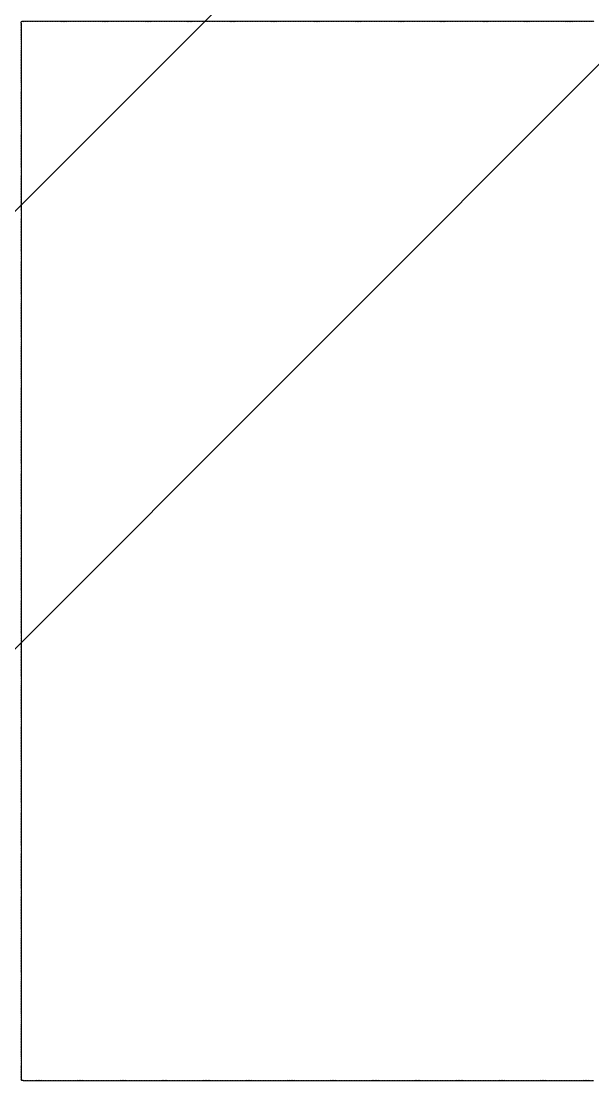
# Model space of a CAD drawing. Header units: millimetres. Extents: x 0 to 5167, y 0 to 954.
# Drawn here: x 2134.8 to 2307.7, y 392.1 to 712.5 of the extents above; entities that cross this region are included whole.
import ezdxf

# ---------------------------------------------------------------- set-up
doc = ezdxf.new("R2010")
doc.units = ezdxf.units.MM

msp = doc.modelspace()

# ---------------------------------------------------------------- linework, layer by layer
for p in [(1563.66, 85.71), (1695.85, 85.71)]:
    msp.add_xline(p, (0.7071068, 0.7071068))
msp.add_lwpolyline([(2307.91, 392.22, -0.520567), (2307.41, 392.22, -0.520567), (2306.91, 392.22, -0.520567), (2306.41, 392.22, -0.520567), (2305.91, 392.22, -0.520567), (2305.41, 392.22, -0.520567), (2304.91, 392.22, -0.520567), (2304.41, 392.22, -0.520567), (2303.91, 392.22, -0.520567), (2303.41, 392.22, -0.520567), (2302.91, 392.22, -0.520567), (2302.41, 392.22, -0.520567), (2301.91, 392.22, -0.520567), (2301.41, 392.22, -0.520567), (2300.91, 392.22, -0.520567), (2300.41, 392.22, -0.520567), (2299.91, 392.22, -0.520567), (2299.41, 392.22, -0.520567), (2298.91, 392.22, -0.520567), (2298.41, 392.22, -0.520567), (2297.91, 392.22, -0.520567), (2297.41, 392.22, -0.520567), (2296.91, 392.22, -0.520567), (2296.41, 392.22, -0.520567), (2295.91, 392.22, -0.520567), (2295.41, 392.22, -0.520567), (2294.91, 392.22, -0.520567), (2294.41, 392.22, -0.520567), (2293.91, 392.22, -0.520567), (2293.41, 392.22, -0.520567), (2292.91, 392.22, -0.520567), (2292.41, 392.22, -0.520567), (2291.91, 392.22, -0.520567), (2291.41, 392.22, -0.520567), (2290.91, 392.22, -0.520567), (2290.41, 392.22, -0.520567), (2289.91, 392.22, -0.520567), (2289.41, 392.22, -0.520567), (2288.91, 392.22, -0.520567), (2288.41, 392.22, -0.520567), (2287.91, 392.22, -0.520567), (2287.41, 392.22, -0.520567), (2286.91, 392.22, -0.520567), (2286.41, 392.22, -0.520567), (2285.91, 392.22, -0.520567), (2285.41, 392.22, -0.520567), (2284.91, 392.22, -0.520567), (2284.41, 392.22, -0.520567), (2283.91, 392.22, -0.520567), (2283.41, 392.22, -0.520567), (2282.91, 392.22, -0.520567), (2282.41, 392.22, -0.520567), (2281.91, 392.22, -0.520567), (2281.41, 392.22, -0.520567), (2280.91, 392.22, -0.520567), (2280.41, 392.22, -0.520567), (2279.91, 392.22, -0.520567), (2279.41, 392.22, -0.520567), (2278.91, 392.22, -0.520567), (2278.41, 392.22, -0.520567), (2277.91, 392.22, -0.520567), (2277.41, 392.22, -0.520567), (2276.91, 392.22, -0.520567), (2276.41, 392.22, -0.520567), (2275.91, 392.22, -0.520567), (2275.41, 392.22, -0.520567), (2274.91, 392.22, -0.520567), (2274.41, 392.22, -0.520567), (2273.91, 392.22, -0.520567), (2273.41, 392.22, -0.520567), (2272.91, 392.22, -0.520567), (2272.41, 392.22, -0.520567), (2271.91, 392.22, -0.520567), (2271.41, 392.22, -0.520567), (2270.91, 392.22, -0.520567), (2270.41, 392.22, -0.520567), (2269.91, 392.22, -0.520567), (2269.41, 392.22, -0.520567), (2268.91, 392.22, -0.520567), (2268.41, 392.22, -0.520567), (2267.91, 392.22, -0.520567), (2267.41, 392.22, -0.520567), (2266.91, 392.22, -0.520567), (2266.41, 392.22, -0.520567), (2265.91, 392.22, -0.520567), (2265.41, 392.22, -0.520567), (2264.91, 392.22, -0.520567), (2264.41, 392.22, -0.520567), (2263.91, 392.22, -0.520567), (2263.41, 392.22, -0.520567), (2262.91, 392.22, -0.520567), (2262.41, 392.22, -0.520567), (2261.91, 392.22, -0.520567), (2261.41, 392.22, -0.520567), (2260.91, 392.22, -0.520567), (2260.41, 392.22, -0.520567), (2259.91, 392.22, -0.520567), (2259.41, 392.22, -0.520567), (2258.91, 392.22, -0.520567), (2258.41, 392.22, -0.520567), (2257.91, 392.22, -0.520567), (2257.41, 392.22, -0.520567), (2256.91, 392.22, -0.520567), (2256.41, 392.22, -0.520567), (2255.91, 392.22, -0.520567), (2255.41, 392.22, -0.520567), (2254.91, 392.22, -0.520567), (2254.41, 392.22, -0.520567), (2253.91, 392.22, -0.520567), (2253.41, 392.22, -0.520567), (2252.91, 392.22, -0.520567), (2252.41, 392.22, -0.520567), (2251.91, 392.22, -0.520567), (2251.41, 392.22, -0.520567), (2250.91, 392.22, -0.520567), (2250.41, 392.22, -0.520567), (2249.91, 392.22, -0.520567), (2249.41, 392.22, -0.520567), (2248.91, 392.22, -0.520567), (2248.41, 392.22, -0.520567), (2247.91, 392.22, -0.520567), (2247.41, 392.22, -0.520567), (2246.91, 392.22, -0.520567), (2246.41, 392.22, -0.520567), (2245.91, 392.22, -0.520567), (2245.41, 392.22, -0.520567), (2244.91, 392.22, -0.520567), (2244.41, 392.22, -0.520567), (2243.91, 392.22, -0.520567), (2243.41, 392.22, -0.520567), (2242.91, 392.22, -0.520567), (2242.41, 392.22, -0.520567), (2241.91, 392.22, -0.520567), (2241.41, 392.22, -0.520567), (2240.91, 392.22, -0.520567), (2240.41, 392.22, -0.520567), (2239.91, 392.22, -0.520567), (2239.41, 392.22, -0.520567), (2238.91, 392.22, -0.520567), (2238.41, 392.22, -0.520567), (2237.91, 392.22, -0.520567), (2237.41, 392.22, -0.520567), (2236.91, 392.22, -0.520567), (2236.41, 392.22, -0.520567), (2235.91, 392.22, -0.520567), (2235.41, 392.22, -0.520567), (2234.91, 392.22, -0.520567), (2234.41, 392.22, -0.520567), (2233.91, 392.22, -0.520567), (2233.41, 392.22, -0.520567), (2232.91, 392.22, -0.520567), (2232.41, 392.22, -0.520567), (2231.91, 392.22, -0.520567), (2231.41, 392.22, -0.520567), (2230.91, 392.22, -0.520567), (2230.41, 392.22, -0.520567), (2229.91, 392.22, -0.520567), (2229.41, 392.22, -0.520567), (2228.91, 392.22, -0.520567), (2228.41, 392.22, -0.520567), (2227.91, 392.22, -0.520567), (2227.41, 392.22, -0.520567), (2226.91, 392.22, -0.520567), (2226.41, 392.22, -0.520567), (2225.91, 392.22, -0.520567), (2225.41, 392.22, -0.520567), (2224.91, 392.22, -0.520567), (2224.41, 392.22, -0.520567), (2223.91, 392.22, -0.520567), (2223.41, 392.22, -0.520567), (2222.91, 392.22, -0.520567), (2222.41, 392.22, -0.520567), (2221.91, 392.22, -0.520567), (2221.41, 392.22, -0.520567), (2220.91, 392.22, -0.520567), (2220.41, 392.22, -0.520567), (2219.91, 392.22, -0.520567), (2219.41, 392.22, -0.520567), (2218.91, 392.22, -0.520567), (2218.41, 392.22, -0.520567), (2217.91, 392.22, -0.520567), (2217.41, 392.22, -0.520567), (2216.91, 392.22, -0.520567), (2216.41, 392.22, -0.520567), (2215.91, 392.22, -0.520567), (2215.41, 392.22, -0.520567), (2214.91, 392.22, -0.520567), (2214.41, 392.22, -0.520567), (2213.91, 392.22, -0.520567), (2213.41, 392.22, -0.520567), (2212.91, 392.22, -0.520567), (2212.41, 392.22, -0.520567), (2211.91, 392.22, -0.520567), (2211.41, 392.22, -0.520567), (2210.91, 392.22, -0.520567), (2210.41, 392.22, -0.520567), (2209.91, 392.22, -0.520567), (2209.41, 392.22, -0.520567), (2208.91, 392.22, -0.520567), (2208.41, 392.22, -0.520567), (2207.91, 392.22, -0.520567), (2207.41, 392.22, -0.520567), (2206.91, 392.22, -0.520567), (2206.41, 392.22, -0.520567), (2205.91, 392.22, -0.520567), (2205.41, 392.22, -0.520567), (2204.91, 392.22, -0.520567), (2204.41, 392.22, -0.520567), (2203.91, 392.22, -0.520567), (2203.41, 392.22, -0.520567), (2202.91, 392.22, -0.520567), (2202.41, 392.22, -0.520567), (2201.91, 392.22, -0.520567), (2201.41, 392.22, -0.520567), (2200.91, 392.22, -0.520567), (2200.41, 392.22, -0.520567), (2199.91, 392.22, -0.520567), (2199.41, 392.22, -0.520567), (2198.91, 392.22, -0.520567), (2198.41, 392.22, -0.520567), (2197.91, 392.22, -0.520567), (2197.41, 392.22, -0.520567), (2196.91, 392.22, -0.520567), (2196.41, 392.22, -0.520567), (2195.91, 392.22, -0.520567), (2195.41, 392.22, -0.520567), (2194.91, 392.22, -0.520567), (2194.41, 392.22, -0.520567), (2193.91, 392.22, -0.520567), (2193.41, 392.22, -0.520567), (2192.91, 392.22, -0.520567), (2192.41, 392.22, -0.520567), (2191.91, 392.22, -0.520567), (2191.41, 392.22, -0.520567), (2190.91, 392.22, -0.520567), (2190.41, 392.22, -0.520567), (2189.91, 392.22, -0.520567), (2189.41, 392.22, -0.520567), (2188.91, 392.22, -0.520567), (2188.41, 392.22, -0.520567), (2187.91, 392.22, -0.520567), (2187.41, 392.22, -0.520567), (2186.91, 392.22, -0.520567), (2186.41, 392.22, -0.520567), (2185.91, 392.22, -0.520567), (2185.41, 392.22, -0.520567), (2184.91, 392.22, -0.520567), (2184.41, 392.22, -0.520567), (2183.91, 392.22, -0.520567), (2183.41, 392.22, -0.520567), (2182.91, 392.22, -0.520567), (2182.41, 392.22, -0.520567), (2181.91, 392.22, -0.520567), (2181.41, 392.22, -0.520567), (2180.91, 392.22, -0.520567), (2180.41, 392.22, -0.520567), (2179.91, 392.22, -0.520567), (2179.41, 392.22, -0.520567), (2178.91, 392.22, -0.520567), (2178.41, 392.22, -0.520567), (2177.91, 392.22, -0.520567), (2177.41, 392.22, -0.520567), (2176.91, 392.22, -0.520567), (2176.41, 392.22, -0.520567), (2175.91, 392.22, -0.520567), (2175.41, 392.22, -0.520567), (2174.91, 392.22, -0.520567), (2174.41, 392.22, -0.520567), (2173.91, 392.22, -0.520567), (2173.41, 392.22, -0.520567), (2172.91, 392.22, -0.520567), (2172.41, 392.22, -0.520567), (2171.91, 392.22, -0.520567), (2171.41, 392.22, -0.520567), (2170.91, 392.22, -0.520567), (2170.41, 392.22, -0.520567), (2169.91, 392.22, -0.520567), (2169.41, 392.22, -0.520567), (2168.91, 392.22, -0.520567), (2168.41, 392.22, -0.520567), (2167.91, 392.22, -0.520567), (2167.41, 392.22, -0.520567), (2166.91, 392.22, -0.520567), (2166.41, 392.22, -0.520567), (2165.91, 392.22, -0.520567), (2165.41, 392.22, -0.520567), (2164.91, 392.22, -0.520567), (2164.41, 392.22, -0.520567), (2163.91, 392.22, -0.520567), (2163.41, 392.22, -0.520567), (2162.91, 392.22, -0.520567), (2162.41, 392.22, -0.520567), (2161.91, 392.22, -0.520567), (2161.41, 392.22, -0.520567), (2160.91, 392.22, -0.520567), (2160.41, 392.22, -0.520567), (2159.91, 392.22, -0.520567), (2159.41, 392.22, -0.520567), (2158.91, 392.22, -0.520567), (2158.41, 392.22, -0.520567), (2157.91, 392.22, -0.520567), (2157.41, 392.22, -0.520567), (2156.91, 392.22, -0.520567), (2156.41, 392.22, -0.520567), (2155.91, 392.22, -0.520567), (2155.41, 392.22, -0.520567), (2154.91, 392.22, -0.520567), (2154.41, 392.22, -0.520567), (2153.91, 392.22, -0.520567), (2153.41, 392.22, -0.520567), (2152.91, 392.22, -0.520567), (2152.41, 392.22, -0.520567), (2151.91, 392.22, -0.520567), (2151.41, 392.22, -0.520567), (2150.91, 392.22, -0.520567), (2150.41, 392.22, -0.520567), (2149.91, 392.22, -0.520567), (2149.41, 392.22, -0.520567), (2148.91, 392.22, -0.520567), (2148.41, 392.22, -0.520567), (2147.91, 392.22, -0.520567), (2147.41, 392.22, -0.520567), (2146.91, 392.22, -0.520567), (2146.41, 392.22, -0.520567), (2145.91, 392.22, -0.520567), (2145.41, 392.22, -0.520567), (2144.91, 392.22, -0.520567), (2144.41, 392.22, -0.520567), (2143.91, 392.22, -0.520567), (2143.41, 392.22, -0.520567), (2142.91, 392.22, -0.520567), (2142.41, 392.22, -0.520567), (2141.91, 392.22, -0.520567), (2141.41, 392.22, -0.520567), (2140.91, 392.22, -0.520567), (2140.41, 392.22, -0.520567), (2139.91, 392.22, -0.520567), (2139.41, 392.22, -0.520567), (2138.91, 392.22, -0.520567), (2138.41, 392.22, -0.520567), (2137.91, 392.22, -0.520567), (2137.41, 392.22, -0.520567), (2136.91, 392.22, -0.520567), (2136.41, 392.22, -0.520567), (2135.91, 392.22, -0.520567), (2135.41, 392.22, -0.520567), (2134.97, 392.28, -0.520567), (2134.97, 392.78, -0.520567), (2134.97, 393.28, -0.520567), (2134.97, 393.78, -0.520567), (2134.97, 394.28, -0.520567), (2134.97, 394.78, -0.520567), (2134.97, 395.28, -0.520567), (2134.97, 395.78, -0.520567), (2134.97, 396.28, -0.520567), (2134.97, 396.78, -0.520567), (2134.97, 397.28, -0.520567), (2134.97, 397.78, -0.520567), (2134.97, 398.28, -0.520567), (2134.97, 398.78, -0.520567), (2134.97, 399.28, -0.520567), (2134.97, 399.78, -0.520567), (2134.97, 400.28, -0.520567), (2134.97, 400.78, -0.520567), (2134.97, 401.28, -0.520567), (2134.97, 401.78, -0.520567), (2134.97, 402.28, -0.520567), (2134.97, 402.78, -0.520567), (2134.97, 403.28, -0.520567), (2134.97, 403.78, -0.520567), (2134.97, 404.28, -0.520567), (2134.97, 404.78, -0.520567), (2134.97, 405.28, -0.520567), (2134.97, 405.78, -0.520567), (2134.97, 406.28, -0.520567), (2134.97, 406.78, -0.520567), (2134.97, 407.28, -0.520567), (2134.97, 407.78, -0.520567), (2134.97, 408.28, -0.520567), (2134.97, 408.78, -0.520567), (2134.97, 409.28, -0.520567), (2134.97, 409.78, -0.520567), (2134.97, 410.28, -0.520567), (2134.97, 410.78, -0.520567), (2134.97, 411.28, -0.520567), (2134.97, 411.78, -0.520567), (2134.97, 412.28, -0.520567), (2134.97, 412.78, -0.520567), (2134.97, 413.28, -0.520567), (2134.97, 413.78, -0.520567), (2134.97, 414.28, -0.520567), (2134.97, 414.78, -0.520567), (2134.97, 415.28, -0.520567), (2134.97, 415.78, -0.520567), (2134.97, 416.28, -0.520567), (2134.97, 416.78, -0.520567), (2134.97, 417.28, -0.520567), (2134.97, 417.78, -0.520567), (2134.97, 418.28, -0.520567), (2134.97, 418.78, -0.520567), (2134.97, 419.28, -0.520567), (2134.97, 419.78, -0.520567), (2134.97, 420.28, -0.520567), (2134.97, 420.78, -0.520567), (2134.97, 421.28, -0.520567), (2134.97, 421.78, -0.520567), (2134.97, 422.28, -0.520567), (2134.97, 422.78, -0.520567), (2134.97, 423.28, -0.520567), (2134.97, 423.78, -0.520567), (2134.97, 424.28, -0.520567), (2134.97, 424.78, -0.520567), (2134.97, 425.28, -0.520567), (2134.97, 425.78, -0.520567), (2134.97, 426.28, -0.520567), (2134.97, 426.78, -0.520567), (2134.97, 427.28, -0.520567), (2134.97, 427.78, -0.520567), (2134.97, 428.28, -0.520567), (2134.97, 428.78, -0.520567), (2134.97, 429.28, -0.520567), (2134.97, 429.78, -0.520567), (2134.97, 430.28, -0.520567), (2134.97, 430.78, -0.520567), (2134.97, 431.28, -0.520567), (2134.97, 431.78, -0.520567), (2134.97, 432.28, -0.520567), (2134.97, 432.78, -0.520567), (2134.97, 433.28, -0.520567), (2134.97, 433.78, -0.520567), (2134.97, 434.28, -0.520567), (2134.97, 434.78, -0.520567), (2134.97, 435.28, -0.520567), (2134.97, 435.78, -0.520567), (2134.97, 436.28, -0.520567), (2134.97, 436.78, -0.520567), (2134.97, 437.28, -0.520567), (2134.97, 437.78, -0.520567), (2134.97, 438.28, -0.520567), (2134.97, 438.78, -0.520567), (2134.97, 439.28, -0.520567), (2134.97, 439.78, -0.520567), (2134.97, 440.28, -0.520567), (2134.97, 440.78, -0.520567), (2134.97, 441.28, -0.520567), (2134.97, 441.78, -0.520567), (2134.97, 442.28, -0.520567), (2134.97, 442.78, -0.520567), (2134.97, 443.28, -0.520567), (2134.97, 443.78, -0.520567), (2134.97, 444.28, -0.520567), (2134.97, 444.78, -0.520567), (2134.97, 445.28, -0.520567), (2134.97, 445.78, -0.520567), (2134.97, 446.28, -0.520567), (2134.97, 446.78, -0.520567), (2134.97, 447.28, -0.520567), (2134.97, 447.78, -0.520567), (2134.97, 448.28, -0.520567), (2134.97, 448.78, -0.520567), (2134.97, 449.28, -0.520567), (2134.97, 449.78, -0.520567), (2134.97, 450.28, -0.520567), (2134.97, 450.78, -0.520567), (2134.97, 451.28, -0.520567), (2134.97, 451.78, -0.520567), (2134.97, 452.28, -0.520567), (2134.97, 452.78, -0.520567), (2134.97, 453.28, -0.520567), (2134.97, 453.78, -0.520567), (2134.97, 454.28, -0.520567), (2134.97, 454.78, -0.520567), (2134.97, 455.28, -0.520567), (2134.97, 455.78, -0.520567), (2134.97, 456.28, -0.520567), (2134.97, 456.78, -0.520567), (2134.97, 457.28, -0.520567), (2134.97, 457.78, -0.520567), (2134.97, 458.28, -0.520567), (2134.97, 458.78, -0.520567), (2134.97, 459.28, -0.520567), (2134.97, 459.78, -0.520567), (2134.97, 460.28, -0.520567), (2134.97, 460.78, -0.520567), (2134.97, 461.28, -0.520567), (2134.97, 461.78, -0.520567), (2134.97, 462.28, -0.520567), (2134.97, 462.78, -0.520567), (2134.97, 463.28, -0.520567), (2134.97, 463.78, -0.520567), (2134.97, 464.28, -0.520567), (2134.97, 464.78, -0.520567), (2134.97, 465.28, -0.520567), (2134.97, 465.78, -0.520567), (2134.97, 466.28, -0.520567), (2134.97, 466.78, -0.520567), (2134.97, 467.28, -0.520567), (2134.97, 467.78, -0.520567), (2134.97, 468.28, -0.520567), (2134.97, 468.78, -0.520567), (2134.97, 469.28, -0.520567), (2134.97, 469.78, -0.520567), (2134.97, 470.28, -0.520567), (2134.97, 470.78, -0.520567), (2134.97, 471.28, -0.520567), (2134.97, 471.78, -0.520567), (2134.97, 472.28, -0.520567), (2134.97, 472.78, -0.520567), (2134.97, 473.28, -0.520567), (2134.97, 473.78, -0.520567), (2134.97, 474.28, -0.520567), (2134.97, 474.78, -0.520567), (2134.97, 475.28, -0.520567), (2134.97, 475.78, -0.520567), (2134.97, 476.28, -0.520567), (2134.97, 476.78, -0.520567), (2134.97, 477.28, -0.520567), (2134.97, 477.78, -0.520567), (2134.97, 478.28, -0.520567), (2134.97, 478.78, -0.520567), (2134.97, 479.28, -0.520567), (2134.97, 479.78, -0.520567), (2134.97, 480.28, -0.520567), (2134.97, 480.78, -0.520567), (2134.97, 481.28, -0.520567), (2134.97, 481.78, -0.520567), (2134.97, 482.28, -0.520567), (2134.97, 482.78, -0.520567), (2134.97, 483.28, -0.520567), (2134.97, 483.78, -0.520567), (2134.97, 484.28, -0.520567), (2134.97, 484.78, -0.520567), (2134.97, 485.28, -0.520567), (2134.97, 485.78, -0.520567), (2134.97, 486.28, -0.520567), (2134.97, 486.78, -0.520567), (2134.97, 487.28, -0.520567), (2134.97, 487.78, -0.520567), (2134.97, 488.28, -0.520567), (2134.97, 488.78, -0.520567), (2134.97, 489.28, -0.520567), (2134.97, 489.78, -0.520567), (2134.97, 490.28, -0.520567), (2134.97, 490.78, -0.520567), (2134.97, 491.28, -0.520567), (2134.97, 491.78, -0.520567), (2134.97, 492.28, -0.520567), (2134.97, 492.78, -0.520567), (2134.97, 493.28, -0.520567), (2134.97, 493.78, -0.520567), (2134.97, 494.28, -0.520567), (2134.97, 494.78, -0.520567), (2134.97, 495.28, -0.520567), (2134.97, 495.78, -0.520567), (2134.97, 496.28, -0.520567), (2134.97, 496.78, -0.520567), (2134.97, 497.28, -0.520567), (2134.97, 497.78, -0.520567), (2134.97, 498.28, -0.520567), (2134.97, 498.78, -0.520567), (2134.97, 499.28, -0.520567), (2134.97, 499.78, -0.520567), (2134.97, 500.28, -0.520567), (2134.97, 500.78, -0.520567), (2134.97, 501.28, -0.520567), (2134.97, 501.78, -0.520567), (2134.97, 502.28, -0.520567), (2134.97, 502.78, -0.520567), (2134.97, 503.28, -0.520567), (2134.97, 503.78, -0.520567), (2134.97, 504.28, -0.520567), (2134.97, 504.78, -0.520567), (2134.97, 505.28, -0.520567), (2134.97, 505.78, -0.520567), (2134.97, 506.28, -0.520567), (2134.97, 506.78, -0.520567), (2134.97, 507.28, -0.520567), (2134.97, 507.78, -0.520567), (2134.97, 508.28, -0.520567), (2134.97, 508.78, -0.520567), (2134.97, 509.28, -0.520567), (2134.97, 509.78, -0.520567), (2134.97, 510.28, -0.520567), (2134.97, 510.78, -0.520567), (2134.97, 511.28, -0.520567), (2134.97, 511.78, -0.520567), (2134.97, 512.28, -0.520567), (2134.97, 512.78, -0.520567), (2134.97, 513.28, -0.520567), (2134.97, 513.78, -0.520567), (2134.97, 514.28, -0.520567), (2134.97, 514.78, -0.520567), (2134.97, 515.28, -0.520567), (2134.97, 515.78, -0.520567), (2134.97, 516.28, -0.520567), (2134.97, 516.78, -0.520567), (2134.97, 517.28, -0.520567), (2134.97, 517.78, -0.520567), (2134.97, 518.28, -0.520567), (2134.97, 518.78, -0.520567), (2134.97, 519.28, -0.520567), (2134.97, 519.78, -0.520567), (2134.97, 520.28, -0.520567), (2134.97, 520.78, -0.520567), (2134.97, 521.28, -0.520567), (2134.97, 521.78, -0.520567), (2134.97, 522.28, -0.520567), (2134.97, 522.78, -0.520567), (2134.97, 523.28, -0.520567), (2134.97, 523.78, -0.520567), (2134.97, 524.28, -0.520567), (2134.97, 524.78, -0.520567), (2134.97, 525.28, -0.520567), (2134.97, 525.78, -0.520567), (2134.97, 526.28, -0.520567), (2134.97, 526.78, -0.520567), (2134.97, 527.28, -0.520567), (2134.97, 527.78, -0.520567), (2134.97, 528.28, -0.520567), (2134.97, 528.78, -0.520567), (2134.97, 529.28, -0.520567), (2134.97, 529.78, -0.520567), (2134.97, 530.28, -0.520567), (2134.97, 530.78, -0.520567), (2134.97, 531.28, -0.520567), (2134.97, 531.78, -0.520567), (2134.97, 532.28, -0.520567), (2134.97, 532.78, -0.520567), (2134.97, 533.28, -0.520567), (2134.97, 533.78, -0.520567), (2134.97, 534.28, -0.520567), (2134.97, 534.78, -0.520567), (2134.97, 535.28, -0.520567), (2134.97, 535.78, -0.520567), (2134.97, 536.28, -0.520567), (2134.97, 536.78, -0.520567), (2134.97, 537.28, -0.520567), (2134.97, 537.78, -0.520567), (2134.97, 538.28, -0.520567), (2134.97, 538.78, -0.520567), (2134.97, 539.28, -0.520567), (2134.97, 539.78, -0.520567), (2134.97, 540.28, -0.520567), (2134.97, 540.78, -0.520567), (2134.97, 541.28, -0.520567), (2134.97, 541.78, -0.520567), (2134.97, 542.28, -0.520567), (2134.97, 542.78, -0.520567), (2134.97, 543.28, -0.520567), (2134.97, 543.78, -0.520567), (2134.97, 544.28, -0.520567), (2134.97, 544.78, -0.520567), (2134.97, 545.28, -0.520567), (2134.97, 545.78, -0.520567), (2134.97, 546.28, -0.520567), (2134.97, 546.78, -0.520567), (2134.97, 547.28, -0.520567), (2134.97, 547.78, -0.520567), (2134.97, 548.28, -0.520567), (2134.97, 548.78, -0.520567), (2134.97, 549.28, -0.520567), (2134.97, 549.78, -0.520567), (2134.97, 550.28, -0.520567), (2134.97, 550.78, -0.520567), (2134.97, 551.28, -0.520567), (2134.97, 551.78, -0.520567), (2134.97, 552.28, -0.520567), (2134.97, 552.78, -0.520567), (2134.97, 553.28, -0.520567), (2134.97, 553.78, -0.520567), (2134.97, 554.28, -0.520567), (2134.97, 554.78, -0.520567), (2134.97, 555.28, -0.520567), (2134.97, 555.78, -0.520567), (2134.97, 556.28, -0.520567), (2134.97, 556.78, -0.520567), (2134.97, 557.28, -0.520567), (2134.97, 557.78, -0.520567), (2134.97, 558.28, -0.520567), (2134.97, 558.78, -0.520567), (2134.97, 559.28, -0.520567), (2134.97, 559.78, -0.520567), (2134.97, 560.28, -0.520567), (2134.97, 560.78, -0.520567), (2134.97, 561.28, -0.520567), (2134.97, 561.78, -0.520567), (2134.97, 562.28, -0.520567), (2134.97, 562.78, -0.520567), (2134.97, 563.28, -0.520567), (2134.97, 563.78, -0.520567), (2134.97, 564.28, -0.520567), (2134.97, 564.78, -0.520567), (2134.97, 565.28, -0.520567), (2134.97, 565.78, -0.520567), (2134.97, 566.28, -0.520567), (2134.97, 566.78, -0.520567), (2134.97, 567.28, -0.520567), (2134.97, 567.78, -0.520567), (2134.97, 568.28, -0.520567), (2134.97, 568.78, -0.520567), (2134.97, 569.28, -0.520567), (2134.97, 569.78, -0.520567), (2134.97, 570.28, -0.520567), (2134.97, 570.78, -0.520567), (2134.97, 571.28, -0.520567), (2134.97, 571.78, -0.520567), (2134.97, 572.28, -0.520567), (2134.97, 572.78, -0.520567), (2134.97, 573.28, -0.520567), (2134.97, 573.78, -0.520567), (2134.97, 574.28, -0.520567), (2134.97, 574.78, -0.520567), (2134.97, 575.28, -0.520567), (2134.97, 575.78, -0.520567), (2134.97, 576.28, -0.520567), (2134.97, 576.78, -0.520567), (2134.97, 577.28, -0.520567), (2134.97, 577.78, -0.520567), (2134.97, 578.28, -0.520567), (2134.97, 578.78, -0.520567), (2134.97, 579.28, -0.520567), (2134.97, 579.78, -0.520567), (2134.97, 580.28, -0.520567), (2134.97, 580.78, -0.520567), (2134.97, 581.28, -0.520567), (2134.97, 581.78, -0.520567), (2134.97, 582.28, -0.520567), (2134.97, 582.78, -0.520567), (2134.97, 583.28, -0.520567), (2134.97, 583.78, -0.520567), (2134.97, 584.28, -0.520567), (2134.97, 584.78, -0.520567), (2134.97, 585.28, -0.520567), (2134.97, 585.78, -0.520567), (2134.97, 586.28, -0.520567), (2134.97, 586.78, -0.520567), (2134.97, 587.28, -0.520567), (2134.97, 587.78, -0.520567), (2134.97, 588.28, -0.520567), (2134.97, 588.78, -0.520567), (2134.97, 589.28, -0.520567), (2134.97, 589.78, -0.520567), (2134.97, 590.28, -0.520567), (2134.97, 590.78, -0.520567), (2134.97, 591.28, -0.520567), (2134.97, 591.78, -0.520567), (2134.97, 592.28, -0.520567), (2134.97, 592.78, -0.520567), (2134.97, 593.28, -0.520567), (2134.97, 593.78, -0.520567), (2134.97, 594.28, -0.520567), (2134.97, 594.78, -0.520567), (2134.97, 595.28, -0.520567), (2134.97, 595.78, -0.520567), (2134.97, 596.28, -0.520567), (2134.97, 596.78, -0.520567), (2134.97, 597.28, -0.520567), (2134.97, 597.78, -0.520567), (2134.97, 598.28, -0.520567), (2134.97, 598.78, -0.520567), (2134.97, 599.28, -0.520567), (2134.97, 599.78, -0.520567), (2134.97, 600.28, -0.520567), (2134.97, 600.78, -0.520567), (2134.97, 601.28, -0.520567), (2134.97, 601.78, -0.520567), (2134.97, 602.28, -0.520567), (2134.97, 602.78, -0.520567), (2134.97, 603.28, -0.520567), (2134.97, 603.78, -0.520567), (2134.97, 604.28, -0.520567), (2134.97, 604.78, -0.520567), (2134.97, 605.28, -0.520567), (2134.97, 605.78, -0.520567), (2134.97, 606.28, -0.520567), (2134.97, 606.78, -0.520567), (2134.97, 607.28, -0.520567), (2134.97, 607.78, -0.520567), (2134.97, 608.28, -0.520567), (2134.97, 608.78, -0.520567), (2134.97, 609.28, -0.520567), (2134.97, 609.78, -0.520567), (2134.97, 610.28, -0.520567), (2134.97, 610.78, -0.520567), (2134.97, 611.28, -0.520567), (2134.97, 611.78, -0.520567), (2134.97, 612.28, -0.520567), (2134.97, 612.78, -0.520567), (2134.97, 613.28, -0.520567), (2134.97, 613.78, -0.520567), (2134.97, 614.28, -0.520567), (2134.97, 614.78, -0.520567), (2134.97, 615.28, -0.520567), (2134.97, 615.78, -0.520567), (2134.97, 616.28, -0.520567), (2134.97, 616.78, -0.520567), (2134.97, 617.28, -0.520567), (2134.97, 617.78, -0.520567), (2134.97, 618.28, -0.520567), (2134.97, 618.78, -0.520567), (2134.97, 619.28, -0.520567), (2134.97, 619.78, -0.520567), (2134.97, 620.28, -0.520567), (2134.97, 620.78, -0.520567), (2134.97, 621.28, -0.520567), (2134.97, 621.78, -0.520567), (2134.97, 622.28, -0.520567), (2134.97, 622.78, -0.520567), (2134.97, 623.28, -0.520567), (2134.97, 623.78, -0.520567), (2134.97, 624.28, -0.520567), (2134.97, 624.78, -0.520567), (2134.97, 625.28, -0.520567), (2134.97, 625.78, -0.520567), (2134.97, 626.28, -0.520567), (2134.97, 626.78, -0.520567), (2134.97, 627.28, -0.520567), (2134.97, 627.78, -0.520567), (2134.97, 628.28, -0.520567), (2134.97, 628.78, -0.520567), (2134.97, 629.28, -0.520567), (2134.97, 629.78, -0.520567), (2134.97, 630.28, -0.520567), (2134.97, 630.78, -0.520567), (2134.97, 631.28, -0.520567), (2134.97, 631.78, -0.520567), (2134.97, 632.28, -0.520567), (2134.97, 632.78, -0.520567), (2134.97, 633.28, -0.520567), (2134.97, 633.78, -0.520567), (2134.97, 634.28, -0.520567), (2134.97, 634.78, -0.520567), (2134.97, 635.28, -0.520567), (2134.97, 635.78, -0.520567), (2134.97, 636.28, -0.520567), (2134.97, 636.78, -0.520567), (2134.97, 637.28, -0.520567), (2134.97, 637.78, -0.520567), (2134.97, 638.28, -0.520567), (2134.97, 638.78, -0.520567), (2134.97, 639.28, -0.520567), (2134.97, 639.78, -0.520567), (2134.97, 640.28, -0.520567), (2134.97, 640.78, -0.520567), (2134.97, 641.28, -0.520567), (2134.97, 641.78, -0.520567), (2134.97, 642.28, -0.520567), (2134.97, 642.78, -0.520567), (2134.97, 643.28, -0.520567), (2134.97, 643.78, -0.520567), (2134.97, 644.28, -0.520567), (2134.97, 644.78, -0.520567), (2134.97, 645.28, -0.520567), (2134.97, 645.78, -0.520567), (2134.97, 646.28, -0.520567), (2134.97, 646.78, -0.520567), (2134.97, 647.28, -0.520567), (2134.97, 647.78, -0.520567), (2134.97, 648.28, -0.520567), (2134.97, 648.78, -0.520567), (2134.97, 649.28, -0.520567), (2134.97, 649.78, -0.520567), (2134.97, 650.28, -0.520567), (2134.97, 650.78, -0.520567), (2134.97, 651.28, -0.520567), (2134.97, 651.78, -0.520567), (2134.97, 652.28, -0.520567), (2134.97, 652.78, -0.520567), (2134.97, 653.28, -0.520567), (2134.97, 653.78, -0.520567), (2134.97, 654.28, -0.520567), (2134.97, 654.78, -0.520567), (2134.97, 655.28, -0.520567), (2134.97, 655.78, -0.520567), (2134.97, 656.28, -0.520567), (2134.97, 656.78, -0.520567), (2134.97, 657.28, -0.520567), (2134.97, 657.78, -0.520567), (2134.97, 658.28, -0.520567), (2134.97, 658.78, -0.520567), (2134.97, 659.28, -0.520567), (2134.97, 659.78, -0.520567), (2134.97, 660.28, -0.520567), (2134.97, 660.78, -0.520567), (2134.97, 661.28, -0.520567), (2134.97, 661.78, -0.520567), (2134.97, 662.28, -0.520567), (2134.97, 662.78, -0.520567), (2134.97, 663.28, -0.520567), (2134.97, 663.78, -0.520567), (2134.97, 664.28, -0.520567), (2134.97, 664.78, -0.520567), (2134.97, 665.28, -0.520567), (2134.97, 665.78, -0.520567), (2134.97, 666.28, -0.520567), (2134.97, 666.78, -0.520567), (2134.97, 667.28, -0.520567), (2134.97, 667.78, -0.520567), (2134.97, 668.28, -0.520567), (2134.97, 668.78, -0.520567), (2134.97, 669.28, -0.520567), (2134.97, 669.78, -0.520567), (2134.97, 670.28, -0.520567), (2134.97, 670.78, -0.520567), (2134.97, 671.28, -0.520567), (2134.97, 671.78, -0.520567), (2134.97, 672.28, -0.520567), (2134.97, 672.78, -0.520567), (2134.97, 673.28, -0.520567), (2134.97, 673.78, -0.520567), (2134.97, 674.28, -0.520567), (2134.97, 674.78, -0.520567), (2134.97, 675.28, -0.520567), (2134.97, 675.78, -0.520567), (2134.97, 676.28, -0.520567), (2134.97, 676.78, -0.520567), (2134.97, 677.28, -0.520567), (2134.97, 677.78, -0.520567), (2134.97, 678.28, -0.520567), (2134.97, 678.78, -0.520567), (2134.97, 679.28, -0.520567), (2134.97, 679.78, -0.520567), (2134.97, 680.28, -0.520567), (2134.97, 680.78, -0.520567), (2134.97, 681.28, -0.520567), (2134.97, 681.78, -0.520567), (2134.97, 682.28, -0.520567), (2134.97, 682.78, -0.520567), (2134.97, 683.28, -0.520567), (2134.97, 683.78, -0.520567), (2134.97, 684.28, -0.520567), (2134.97, 684.78, -0.520567), (2134.97, 685.28, -0.520567), (2134.97, 685.78, -0.520567), (2134.97, 686.28, -0.520567), (2134.97, 686.78, -0.520567), (2134.97, 687.28, -0.520567), (2134.97, 687.78, -0.520567), (2134.97, 688.28, -0.520567), (2134.97, 688.78, -0.520567), (2134.97, 689.28, -0.520567), (2134.97, 689.78, -0.520567), (2134.97, 690.28, -0.520567), (2134.97, 690.78, -0.520567), (2134.97, 691.28, -0.520567), (2134.97, 691.78, -0.520567), (2134.97, 692.28, -0.520567), (2134.97, 692.78, -0.520567), (2134.97, 693.28, -0.520567), (2134.97, 693.78, -0.520567), (2134.97, 694.28, -0.520567), (2134.97, 694.78, -0.520567), (2134.97, 695.28, -0.520567), (2134.97, 695.78, -0.520567), (2134.97, 696.28, -0.520567), (2134.97, 696.78, -0.520567), (2134.97, 697.28, -0.520567), (2134.97, 697.78, -0.520567), (2134.97, 698.28, -0.520567), (2134.97, 698.78, -0.520567), (2134.97, 699.28, -0.520567), (2134.97, 699.78, -0.520567), (2134.97, 700.28, -0.520567), (2134.97, 700.78, -0.520567), (2134.97, 701.28, -0.520567), (2134.97, 701.78, -0.520567), (2134.97, 702.28, -0.520567), (2134.97, 702.78, -0.520567), (2134.97, 703.28, -0.520567), (2134.97, 703.78, -0.520567), (2134.97, 704.28, -0.520567), (2134.97, 704.78, -0.520567), (2134.97, 705.28, -0.520567), (2134.97, 705.78, -0.520567), (2134.97, 706.28, -0.520567), (2134.97, 706.78, -0.520567), (2134.97, 707.28, -0.520567), (2134.97, 707.78, -0.520567), (2134.97, 708.28, -0.520567), (2134.97, 708.78, -0.520567), (2134.97, 709.28, -0.520567), (2134.97, 709.78, -0.520567), (2134.97, 710.28, -0.520567), (2134.97, 710.78, -0.520567), (2134.97, 711.28, -0.520567), (2134.97, 711.78, -0.520567), (2134.97, 712.35, -0.520567), (2135.47, 712.35, -0.520567), (2135.97, 712.35, -0.520567), (2136.47, 712.35, -0.520567), (2136.97, 712.35, -0.520567), (2137.47, 712.35, -0.520567), (2137.97, 712.35, -0.520567), (2138.47, 712.35, -0.520567), (2138.97, 712.35, -0.520567), (2139.47, 712.35, -0.520567), (2139.97, 712.35, -0.520567), (2140.47, 712.35, -0.520567), (2140.97, 712.35, -0.520567), (2141.47, 712.35, -0.520567), (2141.97, 712.35, -0.520567), (2142.47, 712.35, -0.520567), (2142.97, 712.35, -0.520567), (2143.47, 712.35, -0.520567), (2143.97, 712.35, -0.520567), (2144.47, 712.35, -0.520567), (2144.97, 712.35, -0.520567), (2145.47, 712.35, -0.520567), (2145.97, 712.35, -0.520567), (2146.47, 712.35, -0.520567), (2146.97, 712.35, -0.520567), (2147.47, 712.35, -0.520567), (2147.97, 712.35, -0.520567), (2148.47, 712.35, -0.520567), (2148.97, 712.35, -0.520567), (2149.47, 712.35, -0.520567), (2149.97, 712.35, -0.520567), (2150.47, 712.35, -0.520567), (2150.97, 712.35, -0.520567), (2151.47, 712.35, -0.520567), (2151.97, 712.35, -0.520567), (2152.47, 712.35, -0.520567), (2152.97, 712.35, -0.520567), (2153.47, 712.35, -0.520567), (2153.97, 712.35, -0.520567), (2154.47, 712.35, -0.520567), (2154.97, 712.35, -0.520567), (2155.47, 712.35, -0.520567), (2155.97, 712.35, -0.520567), (2156.47, 712.35, -0.520567), (2156.97, 712.35, -0.520567), (2157.47, 712.35, -0.520567), (2157.97, 712.35, -0.520567), (2158.47, 712.35, -0.520567), (2158.97, 712.35, -0.520567), (2159.47, 712.35, -0.520567), (2159.97, 712.35, -0.520567), (2160.47, 712.35, -0.520567), (2160.97, 712.35, -0.520567), (2161.47, 712.35, -0.520567), (2161.97, 712.35, -0.520567), (2162.47, 712.35, -0.520567), (2162.97, 712.35, -0.520567), (2163.47, 712.35, -0.520567), (2163.97, 712.35, -0.520567), (2164.47, 712.35, -0.520567), (2164.97, 712.35, -0.520567), (2165.47, 712.35, -0.520567), (2165.97, 712.35, -0.520567), (2166.47, 712.35, -0.520567), (2166.97, 712.35, -0.520567), (2167.47, 712.35, -0.520567), (2167.97, 712.35, -0.520567), (2168.47, 712.35, -0.520567), (2168.97, 712.35, -0.520567), (2169.47, 712.35, -0.520567), (2169.97, 712.35, -0.520567), (2170.47, 712.35, -0.520567), (2170.97, 712.35, -0.520567), (2171.47, 712.35, -0.520567), (2171.97, 712.35, -0.520567), (2172.47, 712.35, -0.520567), (2172.97, 712.35, -0.520567), (2173.47, 712.35, -0.520567), (2173.97, 712.35, -0.520567), (2174.47, 712.35, -0.520567), (2174.97, 712.35, -0.520567), (2175.47, 712.35, -0.520567), (2175.97, 712.35, -0.520567), (2176.47, 712.35, -0.520567), (2176.97, 712.35, -0.520567), (2177.47, 712.35, -0.520567), (2177.97, 712.35, -0.520567), (2178.47, 712.35, -0.520567), (2178.97, 712.35, -0.520567), (2179.47, 712.35, -0.520567), (2179.97, 712.35, -0.520567), (2180.47, 712.35, -0.520567), (2180.97, 712.35, -0.520567), (2181.47, 712.35, -0.520567), (2181.97, 712.35, -0.520567), (2182.47, 712.35, -0.520567), (2182.97, 712.35, -0.520567), (2183.47, 712.35, -0.520567), (2183.97, 712.35, -0.520567), (2184.47, 712.35, -0.520567), (2184.97, 712.35, -0.520567), (2185.47, 712.35, -0.520567), (2185.97, 712.35, -0.520567), (2186.47, 712.35, -0.520567), (2186.97, 712.35, -0.520567), (2187.47, 712.35, -0.520567), (2187.97, 712.35, -0.520567), (2188.47, 712.35, -0.520567), (2188.97, 712.35, -0.520567), (2189.47, 712.35, -0.520567), (2189.97, 712.35, -0.520567), (2190.47, 712.35, -0.520567), (2190.97, 712.35, -0.520567), (2191.47, 712.35, -0.520567), (2191.97, 712.35, -0.520567), (2192.47, 712.35, -0.520567), (2192.97, 712.35, -0.520567), (2193.47, 712.35, -0.520567), (2193.97, 712.35, -0.520567), (2194.47, 712.35, -0.520567), (2194.97, 712.35, -0.520567), (2195.47, 712.35, -0.520567), (2195.97, 712.35, -0.520567), (2196.47, 712.35, -0.520567), (2196.97, 712.35, -0.520567), (2197.47, 712.35, -0.520567), (2197.97, 712.35, -0.520567), (2198.47, 712.35, -0.520567), (2198.97, 712.35, -0.520567), (2199.47, 712.35, -0.520567), (2199.97, 712.35, -0.520567), (2200.47, 712.35, -0.520567), (2200.97, 712.35, -0.520567), (2201.47, 712.35, -0.520567), (2201.97, 712.35, -0.520567), (2202.47, 712.35, -0.520567), (2202.97, 712.35, -0.520567), (2203.47, 712.35, -0.520567), (2203.97, 712.35, -0.520567), (2204.47, 712.35, -0.520567), (2204.97, 712.35, -0.520567), (2205.47, 712.35, -0.520567), (2205.97, 712.35, -0.520567), (2206.47, 712.35, -0.520567), (2206.97, 712.35, -0.520567), (2207.47, 712.35, -0.520567), (2207.97, 712.35, -0.520567), (2208.47, 712.35, -0.520567), (2208.97, 712.35, -0.520567), (2209.47, 712.35, -0.520567), (2209.97, 712.35, -0.520567), (2210.47, 712.35, -0.520567), (2210.97, 712.35, -0.520567), (2211.47, 712.35, -0.520567), (2211.97, 712.35, -0.520567), (2212.47, 712.35, -0.520567), (2212.97, 712.35, -0.520567), (2213.47, 712.35, -0.520567), (2213.97, 712.35, -0.520567), (2214.47, 712.35, -0.520567), (2214.97, 712.35, -0.520567), (2215.47, 712.35, -0.520567), (2215.97, 712.35, -0.520567), (2216.47, 712.35, -0.520567), (2216.97, 712.35, -0.520567), (2217.47, 712.35, -0.520567), (2217.97, 712.35, -0.520567), (2218.47, 712.35, -0.520567), (2218.97, 712.35, -0.520567), (2219.47, 712.35, -0.520567), (2219.97, 712.35, -0.520567), (2220.47, 712.35, -0.520567), (2220.97, 712.35, -0.520567), (2221.47, 712.35, -0.520567), (2221.97, 712.35, -0.520567), (2222.47, 712.35, -0.520567), (2222.97, 712.35, -0.520567), (2223.47, 712.35, -0.520567), (2223.97, 712.35, -0.520567), (2224.47, 712.35, -0.520567), (2224.97, 712.35, -0.520567), (2225.47, 712.35, -0.520567), (2225.97, 712.35, -0.520567), (2226.47, 712.35, -0.520567), (2226.97, 712.35, -0.520567), (2227.47, 712.35, -0.520567), (2227.97, 712.35, -0.520567), (2228.47, 712.35, -0.520567), (2228.97, 712.35, -0.520567), (2229.47, 712.35, -0.520567), (2229.97, 712.35, -0.520567), (2230.47, 712.35, -0.520567), (2230.97, 712.35, -0.520567), (2231.47, 712.35, -0.520567), (2231.97, 712.35, -0.520567), (2232.47, 712.35, -0.520567), (2232.97, 712.35, -0.520567), (2233.47, 712.35, -0.520567), (2233.97, 712.35, -0.520567), (2234.47, 712.35, -0.520567), (2234.97, 712.35, -0.520567), (2235.47, 712.35, -0.520567), (2235.97, 712.35, -0.520567), (2236.47, 712.35, -0.520567), (2236.97, 712.35, -0.520567), (2237.47, 712.35, -0.520567), (2237.97, 712.35, -0.520567), (2238.47, 712.35, -0.520567), (2238.97, 712.35, -0.520567), (2239.47, 712.35, -0.520567), (2239.97, 712.35, -0.520567), (2240.47, 712.35, -0.520567), (2240.97, 712.35, -0.520567), (2241.47, 712.35, -0.520567), (2241.97, 712.35, -0.520567), (2242.47, 712.35, -0.520567), (2242.97, 712.35, -0.520567), (2243.47, 712.35, -0.520567), (2243.97, 712.35, -0.520567), (2244.47, 712.35, -0.520567), (2244.97, 712.35, -0.520567), (2245.47, 712.35, -0.520567), (2245.97, 712.35, -0.520567), (2246.47, 712.35, -0.520567), (2246.97, 712.35, -0.520567), (2247.47, 712.35, -0.520567), (2247.97, 712.35, -0.520567), (2248.47, 712.35, -0.520567), (2248.97, 712.35, -0.520567), (2249.47, 712.35, -0.520567), (2249.97, 712.35, -0.520567), (2250.47, 712.35, -0.520567), (2250.97, 712.35, -0.520567), (2251.47, 712.35, -0.520567), (2251.97, 712.35, -0.520567), (2252.47, 712.35, -0.520567), (2252.97, 712.35, -0.520567), (2253.47, 712.35, -0.520567), (2253.97, 712.35, -0.520567), (2254.47, 712.35, -0.520567), (2254.97, 712.35, -0.520567), (2255.47, 712.35, -0.520567), (2255.97, 712.35, -0.520567), (2256.47, 712.35, -0.520567), (2256.97, 712.35, -0.520567), (2257.47, 712.35, -0.520567), (2257.97, 712.35, -0.520567), (2258.47, 712.35, -0.520567), (2258.97, 712.35, -0.520567), (2259.47, 712.35, -0.520567), (2259.97, 712.35, -0.520567), (2260.47, 712.35, -0.520567), (2260.97, 712.35, -0.520567), (2261.47, 712.35, -0.520567), (2261.97, 712.35, -0.520567), (2262.47, 712.35, -0.520567), (2262.97, 712.35, -0.520567), (2263.47, 712.35, -0.520567), (2263.97, 712.35, -0.520567), (2264.47, 712.35, -0.520567), (2264.97, 712.35, -0.520567), (2265.47, 712.35, -0.520567), (2265.97, 712.35, -0.520567), (2266.47, 712.35, -0.520567), (2266.97, 712.35, -0.520567), (2267.47, 712.35, -0.520567), (2267.97, 712.35, -0.520567), (2268.47, 712.35, -0.520567), (2268.97, 712.35, -0.520567), (2269.47, 712.35, -0.520567), (2269.97, 712.35, -0.520567), (2270.47, 712.35, -0.520567), (2270.97, 712.35, -0.520567), (2271.47, 712.35, -0.520567), (2271.97, 712.35, -0.520567), (2272.47, 712.35, -0.520567), (2272.97, 712.35, -0.520567), (2273.47, 712.35, -0.520567), (2273.97, 712.35, -0.520567), (2274.47, 712.35, -0.520567), (2274.97, 712.35, -0.520567), (2275.47, 712.35, -0.520567), (2275.97, 712.35, -0.520567), (2276.47, 712.35, -0.520567), (2276.97, 712.35, -0.520567), (2277.47, 712.35, -0.520567), (2277.97, 712.35, -0.520567), (2278.47, 712.35, -0.520567), (2278.97, 712.35, -0.520567), (2279.47, 712.35, -0.520567), (2279.97, 712.35, -0.520567), (2280.47, 712.35, -0.520567), (2280.97, 712.35, -0.520567), (2281.47, 712.35, -0.520567), (2281.97, 712.35, -0.520567), (2282.47, 712.35, -0.520567), (2282.97, 712.35, -0.520567), (2283.47, 712.35, -0.520567), (2283.97, 712.35, -0.520567), (2284.47, 712.35, -0.520567), (2284.97, 712.35, -0.520567), (2285.47, 712.35, -0.520567), (2285.97, 712.35, -0.520567), (2286.47, 712.35, -0.520567), (2286.97, 712.35, -0.520567), (2287.47, 712.35, -0.520567), (2287.97, 712.35, -0.520567), (2288.47, 712.35, -0.520567), (2288.97, 712.35, -0.520567), (2289.47, 712.35, -0.520567), (2289.97, 712.35, -0.520567), (2290.47, 712.35, -0.520567), (2290.97, 712.35, -0.520567), (2291.47, 712.35, -0.520567), (2291.97, 712.35, -0.520567), (2292.47, 712.35, -0.520567), (2292.97, 712.35, -0.520567), (2293.47, 712.35, -0.520567), (2293.97, 712.35, -0.520567), (2294.47, 712.35, -0.520567), (2294.97, 712.35, -0.520567), (2295.47, 712.35, -0.520567), (2295.97, 712.35, -0.520567), (2296.47, 712.35, -0.520567), (2296.97, 712.35, -0.520567), (2297.47, 712.35, -0.520567), (2297.97, 712.35, -0.520567), (2298.47, 712.35, -0.520567), (2298.97, 712.35, -0.520567), (2299.47, 712.35, -0.520567), (2299.97, 712.35, -0.520567), (2300.47, 712.35, -0.520567), (2300.97, 712.35, -0.520567), (2301.47, 712.35, -0.520567), (2301.97, 712.35, -0.520567), (2302.47, 712.35, -0.520567), (2302.97, 712.35, -0.520567), (2303.47, 712.35, -0.520567), (2303.97, 712.35, -0.520567), (2304.47, 712.35, -0.520567), (2304.97, 712.35, -0.520567), (2305.47, 712.35, -0.520567), (2305.97, 712.35, -0.520567), (2306.47, 712.35, -0.520567), (2306.97, 712.35, -0.520567), (2307.47, 712.35, -0.520567), (2307.97, 712.35, -0.520567)], format="xyb")

doc.saveas('drawing.dxf')
